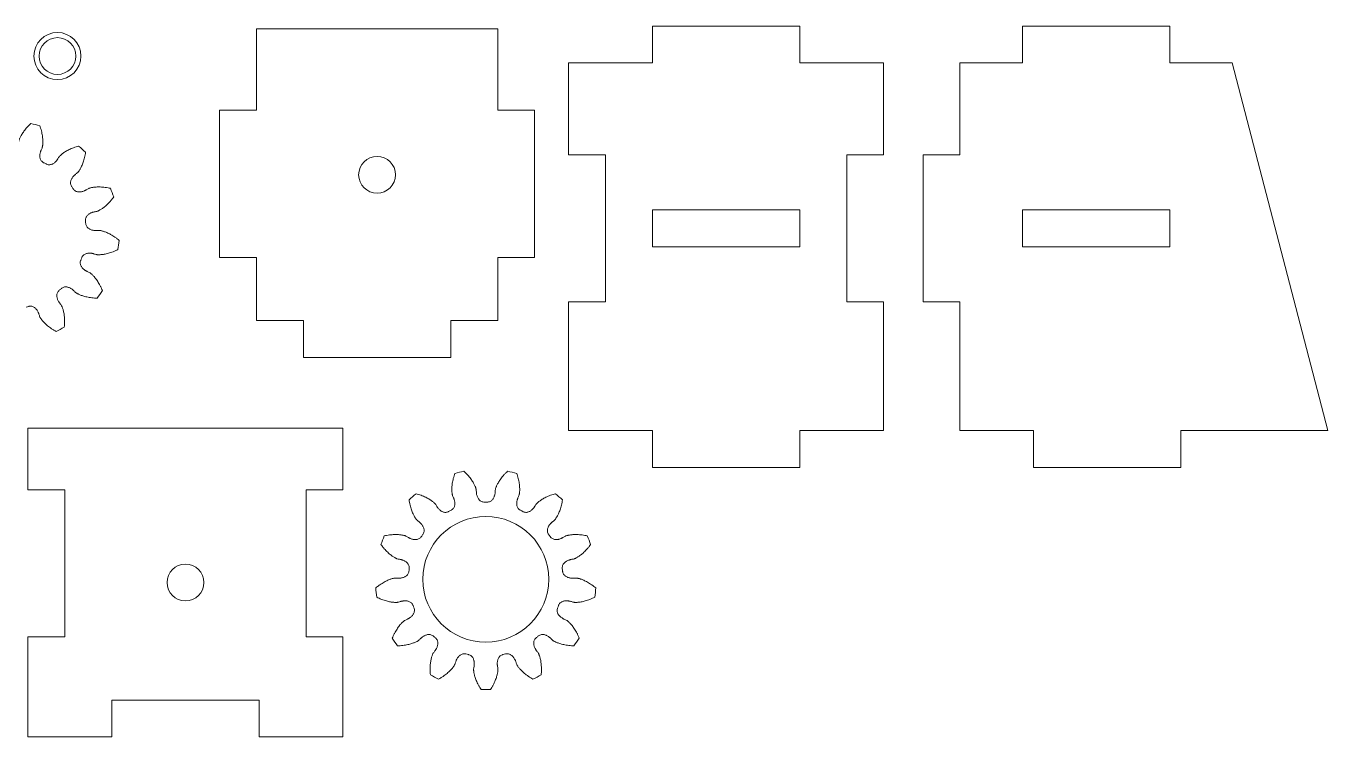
# Model space of a CAD drawing. Header units: inches. Extents: x 0.8 to 31.8, y 0.7 to 19.6.
# Drawn here: x 22.94 to 31.78, y 6.93 to 11.76 of the extents above; entities that cross this region are included whole.
import ezdxf

# ---------------------------------------------------------------- set-up
doc = ezdxf.new("R2010")
doc.units = ezdxf.units.IN
doc.header["$MEASUREMENT"] = 0

msp = doc.modelspace()

# ---------------------------------------------------------------- linework, layer by layer
at = {"color": 7, "linetype": 'Continuous', "lineweight": 15}
for p, q in [((27.191, 11.7619), (27.191, 11.5119)), ((28.191, 11.7619), (27.191, 11.7619)), ((28.191, 11.5119), (28.191, 11.7619)), ((29.7039, 11.7619), (29.7039, 11.5119)), ((30.7039, 11.7619), (29.7039, 11.7619)), ((30.7039, 11.5119), (30.7039, 11.7619)), ((24.5, 11.7427), (26.14, 11.7427)), ((24.5, 11.1894), (24.5, 11.7427)), ((26.14, 11.7427), (26.14, 11.1894)), ((26.621, 11.5119), (26.621, 10.8869)), ((27.191, 11.5119), (26.621, 11.5119)), ((28.761, 11.5119), (28.191, 11.5119)), ((28.761, 10.8869), (28.761, 11.5119)), ((29.2789, 11.5119), (29.2789, 10.8869)), ((29.7039, 11.5119), (29.2789, 11.5119)), ((31.1289, 11.5119), (30.7039, 11.5119)), ((31.7789, 9.0119), (31.1289, 11.5119)), ((24.25, 10.1894), (24.25, 11.1894)), ((24.25, 11.1894), (24.5, 11.1894)), ((26.14, 11.1894), (26.39, 11.1894)), ((26.39, 11.1894), (26.39, 10.1894)), ((26.621, 10.8869), (26.871, 10.8869)), ((26.871, 10.8869), (26.871, 9.8869)), ((28.511, 10.8869), (28.761, 10.8869)), ((28.511, 9.8869), (28.511, 10.8869)), ((29.0289, 10.8869), (29.0289, 9.8869)), ((29.2789, 10.8869), (29.0289, 10.8869)), ((28.191, 10.5119), (27.191, 10.5119)), ((27.191, 10.5119), (27.191, 10.2619)), ((28.191, 10.2619), (28.191, 10.5119)), ((30.7039, 10.5119), (29.7039, 10.5119)), ((29.7039, 10.5119), (29.7039, 10.2619)), ((30.7039, 10.2619), (30.7039, 10.5119)), ((27.191, 10.2619), (28.191, 10.2619)), ((29.7039, 10.2619), (30.7039, 10.2619)), ((24.5, 10.1894), (24.25, 10.1894)), ((24.5, 9.7594), (24.5, 10.1894)), ((26.39, 10.1894), (26.14, 10.1894)), ((26.14, 10.1894), (26.14, 9.7594)), ((26.621, 9.8869), (26.621, 9.0119)), ((26.871, 9.8869), (26.621, 9.8869)), ((28.761, 9.8869), (28.511, 9.8869)), ((28.761, 9.0119), (28.761, 9.8869)), ((29.0289, 9.8869), (29.2789, 9.8869)), ((29.2789, 9.8869), (29.2789, 9.0119)), ((24.82, 9.7594), (24.5, 9.7594)), ((24.82, 9.5094), (24.82, 9.7594)), ((25.82, 9.7594), (25.82, 9.5094)), ((26.14, 9.7594), (25.82, 9.7594)), ((25.82, 9.5094), (24.82, 9.5094)), ((22.9485, 9.029), (25.0885, 9.029)), ((22.9485, 8.609), (22.9485, 9.029)), ((25.0885, 9.029), (25.0885, 8.609)), ((26.621, 9.0119), (27.191, 9.0119)), ((27.191, 9.0119), (27.191, 8.7619)), ((28.191, 9.0119), (28.761, 9.0119)), ((28.191, 8.7619), (28.191, 9.0119)), ((29.2789, 9.0119), (29.7789, 9.0119)), ((29.7789, 9.0119), (29.7789, 8.7619)), ((30.7789, 9.0119), (31.7789, 9.0119)), ((30.7789, 8.7619), (30.7789, 9.0119)), ((27.191, 8.7619), (28.191, 8.7619)), ((29.7789, 8.7619), (30.7789, 8.7619)), ((23.1985, 8.609), (22.9485, 8.609)), ((23.1985, 7.609), (23.1985, 8.609)), ((25.0885, 8.609), (24.8385, 8.609)), ((24.8385, 8.609), (24.8385, 7.609)), ((22.9485, 6.929), (22.9485, 7.609)), ((22.9485, 7.609), (23.1985, 7.609)), ((24.8385, 7.609), (25.0885, 7.609)), ((25.0885, 7.609), (25.0885, 6.929)), ((24.5185, 7.179), (23.5185, 7.179)), ((23.5185, 7.179), (23.5185, 6.929)), ((24.5185, 6.929), (24.5185, 7.179)), ((23.5185, 6.929), (22.9485, 6.929)), ((25.0885, 6.929), (24.5185, 6.929))]:
    msp.add_line(p, q, dxfattribs=at)
for centre, radius in [((23.1489, 11.5579), 0.16), ((23.1489, 11.5579), 0.125), ((25.32, 10.751), 0.125), ((26.0584, 8.0007), 0.4275), ((24.0185, 7.979), 0.125)]:
    msp.add_circle(centre, radius, dxfattribs=at)
for centre, radius, start, end in [((22.8195, 10.3637), 0.75, 73.73466, 78.57304), ((22.8195, 10.3637), 0.75, 46.04235, 50.88073), ((22.8195, 10.3637), 0.525, 61.24663, 63.36875), ((22.8195, 10.3637), 0.525, 33.55433, 35.67644), ((22.8195, 10.3637), 0.75, 18.35004, 23.18842), ((22.8195, 10.3637), 0.525, 5.86202, 7.98413), ((22.8195, 10.3637), 0.75, 350.65773, 355.49611), ((22.8195, 10.3637), 0.525, 338.16971, 340.29183), ((22.8195, 10.3637), 0.525, 310.4774, 312.59952), ((22.8195, 10.3637), 0.75, 322.96543, 327.80381), ((22.8195, 10.3637), 0.525, 282.7851, 284.90721), ((22.8195, 10.3637), 0.75, 295.27312, 300.1115), ((26.0584, 8.0007), 0.75, 101.42696, 106.26534), ((26.0584, 8.0007), 0.75, 73.73466, 78.57304), ((26.0584, 8.0007), 0.75, 129.11927, 133.95765), ((26.0584, 8.0007), 0.75, 46.04235, 50.88073), ((26.0584, 8.0007), 0.525, 88.93894, 91.06106), ((26.0584, 8.0007), 0.525, 116.63125, 118.75337), ((26.0584, 8.0007), 0.525, 61.24663, 63.36875), ((26.0584, 8.0007), 0.75, 156.81158, 161.64996), ((26.0584, 8.0007), 0.525, 144.32356, 146.44567), ((26.0584, 8.0007), 0.525, 33.55433, 35.67644), ((26.0584, 8.0007), 0.75, 18.35004, 23.18842), ((26.0584, 8.0007), 0.525, 172.01587, 174.13798), ((26.0584, 8.0007), 0.525, 5.86202, 7.98413), ((26.0584, 8.0007), 0.75, 184.50389, 189.34227), ((26.0584, 8.0007), 0.75, 350.65773, 355.49611), ((26.0584, 8.0007), 0.525, 199.70817, 201.83029), ((26.0584, 8.0007), 0.525, 338.16971, 340.29183), ((26.0584, 8.0007), 0.525, 227.40048, 229.5226), ((26.0584, 8.0007), 0.525, 310.4774, 312.59952), ((26.0584, 8.0007), 0.75, 212.19619, 217.03457), ((26.0584, 8.0007), 0.75, 322.96543, 327.80381), ((26.0584, 8.0007), 0.525, 255.09279, 257.2149), ((26.0584, 8.0007), 0.525, 282.7851, 284.90721), ((26.0584, 8.0007), 0.75, 239.8885, 244.72688), ((26.0584, 8.0007), 0.75, 295.27312, 300.1115), ((26.0584, 8.0007), 0.75, 267.58081, 272.41919)]:
    msp.add_arc(centre, radius, start, end, dxfattribs=at)
for points, knots in [([(22.8292, 10.8886), (22.8306, 10.8887), (22.8357, 10.8889), (22.8441, 10.8906), (22.8535, 10.8952), (22.8611, 10.9013), (22.8673, 10.9082), (22.8722, 10.9157), (22.8761, 10.9238), (22.8792, 10.9324), (22.8811, 10.9399), (22.8823, 10.9462), (22.883, 10.9511), (22.8843, 10.9615), (22.8837, 10.9721), (22.8868, 10.9826), (22.8888, 10.9886), (22.8917, 10.9958), (22.8954, 11.0042), (22.9002, 11.0137), (22.9062, 11.0242), (22.9134, 11.0355), (22.9219, 11.0477), (22.9319, 11.0605), (22.9434, 11.0739), (22.9555, 11.0869), (22.9641, 11.0951), (22.9681, 11.0989)], [0, 0, 0, 0, 0.0151257, 0.0562633, 0.0947292, 0.1304853, 0.1643273, 0.1972666, 0.230204, 0.2638448, 0.2987141, 0.3167381, 0.3352047, 0.3541467, 0.4330591, 0.4514322, 0.4750547, 0.5039267, 0.5380482, 0.5774191, 0.6220394, 0.6719092, 0.7270285, 0.7873972, 0.8530153, 0.9238829, 0.9851329, 0.9851329, 0.9851329, 0.9851329]), ([(23.0296, 11.0837), (23.0314, 11.0785), (23.0352, 11.0673), (23.0399, 11.0501), (23.0439, 11.0329), (23.0467, 11.0169), (23.0486, 11.0022), (23.0497, 10.9888), (23.0501, 10.9768), (23.05, 10.9661), (23.0494, 10.957), (23.0485, 10.9492), (23.0475, 10.943), (23.0454, 10.9323), (23.04, 10.9231), (23.0363, 10.9134), (23.0346, 10.9087), (23.0328, 10.9025), (23.031, 10.895), (23.0297, 10.8859), (23.0294, 10.877), (23.0303, 10.868), (23.0325, 10.859), (23.0365, 10.8501), (23.0426, 10.8417), (23.0493, 10.8362), (23.0537, 10.8337), (23.0549, 10.833)], [0.0148671, 0.0148671, 0.0148671, 0.0148671, 0.0761171, 0.1469847, 0.2126028, 0.2729715, 0.3280908, 0.3779606, 0.4225809, 0.4619518, 0.4960733, 0.5249453, 0.5485678, 0.5669409, 0.6458533, 0.6647953, 0.6832619, 0.7012859, 0.7361552, 0.769796, 0.8027334, 0.8356727, 0.8695147, 0.9052708, 0.9437367, 0.9848743, 1, 1, 1, 1]), ([(23.0721, 10.824), (23.0733, 10.8234), (23.0778, 10.8212), (23.0861, 10.8189), (23.0966, 10.8186), (23.1062, 10.8204), (23.1148, 10.8237), (23.1227, 10.828), (23.1299, 10.8334), (23.1366, 10.8395), (23.1418, 10.8453), (23.1458, 10.8503), (23.1487, 10.8543), (23.1547, 10.8629), (23.1591, 10.8726), (23.1667, 10.8804), (23.1713, 10.8848), (23.1772, 10.8899), (23.1844, 10.8956), (23.193, 10.9017), (23.2032, 10.9082), (23.2148, 10.915), (23.228, 10.9218), (23.2428, 10.9285), (23.2592, 10.935), (23.276, 10.9408), (23.2874, 10.9441), (23.2927, 10.9456)], [0, 0, 0, 0, 0.0151257, 0.0562633, 0.0947292, 0.1304853, 0.1643273, 0.1972666, 0.230204, 0.2638448, 0.2987141, 0.3167381, 0.3352047, 0.3541467, 0.4330591, 0.4514322, 0.4750547, 0.5039267, 0.5380482, 0.5774191, 0.6220394, 0.6719092, 0.7270285, 0.7873972, 0.8530153, 0.9238829, 0.9851329, 0.9851329, 0.9851329, 0.9851329]), ([(23.3401, 10.9036), (23.3393, 10.8982), (23.3374, 10.8865), (23.3337, 10.8691), (23.3292, 10.852), (23.3242, 10.8365), (23.3191, 10.8226), (23.3138, 10.8102), (23.3086, 10.7994), (23.3035, 10.7901), (23.2987, 10.7822), (23.2944, 10.7757), (23.2906, 10.7707), (23.2838, 10.7622), (23.2747, 10.7566), (23.2669, 10.7497), (23.2632, 10.7463), (23.2587, 10.7417), (23.2536, 10.7358), (23.2483, 10.7284), (23.2439, 10.7206), (23.2405, 10.7123), (23.2383, 10.7033), (23.2377, 10.6936), (23.2392, 10.6833), (23.2425, 10.6753), (23.2453, 10.6711), (23.246, 10.6699)], [0.0148671, 0.0148671, 0.0148671, 0.0148671, 0.0761171, 0.1469847, 0.2126028, 0.2729715, 0.3280908, 0.3779606, 0.4225809, 0.4619518, 0.4960733, 0.5249453, 0.5485678, 0.5669409, 0.6458533, 0.6647953, 0.6832619, 0.7012859, 0.7361552, 0.769796, 0.8027334, 0.8356727, 0.8695147, 0.9052708, 0.9437367, 0.9848743, 1, 1, 1, 1]), ([(23.257, 10.6539), (23.2578, 10.6528), (23.2609, 10.6488), (23.2671, 10.6428), (23.2762, 10.6377), (23.2856, 10.6349), (23.2947, 10.6337), (23.3037, 10.634), (23.3126, 10.6353), (23.3214, 10.6377), (23.3287, 10.6404), (23.3346, 10.6429), (23.339, 10.6451), (23.3483, 10.65), (23.3567, 10.6565), (23.3671, 10.6599), (23.3732, 10.6616), (23.3807, 10.6634), (23.3898, 10.6651), (23.4003, 10.6665), (23.4123, 10.6676), (23.4257, 10.6681), (23.4405, 10.668), (23.4568, 10.6671), (23.4744, 10.6652), (23.4919, 10.6626), (23.5036, 10.6602), (23.5089, 10.659)], [0, 0, 0, 0, 0.0151257, 0.0562633, 0.0947292, 0.1304853, 0.1643273, 0.1972666, 0.230204, 0.2638448, 0.2987141, 0.3167381, 0.3352047, 0.3541467, 0.4330591, 0.4514322, 0.4750547, 0.5039267, 0.5380482, 0.5774191, 0.6220394, 0.6719092, 0.7270285, 0.7873972, 0.8530153, 0.9238829, 0.9851329, 0.9851329, 0.9851329, 0.9851329]), ([(23.5314, 10.5998), (23.5281, 10.5954), (23.521, 10.5859), (23.5096, 10.5723), (23.4977, 10.5592), (23.4861, 10.5478), (23.4751, 10.5379), (23.4647, 10.5293), (23.455, 10.5222), (23.4462, 10.5163), (23.4383, 10.5116), (23.4315, 10.5079), (23.4257, 10.5052), (23.4158, 10.5008), (23.4051, 10.5001), (23.395, 10.4976), (23.3902, 10.4963), (23.3841, 10.4943), (23.3768, 10.4915), (23.3687, 10.4874), (23.3612, 10.4825), (23.3543, 10.4767), (23.3481, 10.4698), (23.3431, 10.4615), (23.3396, 10.4516), (23.3389, 10.443), (23.3393, 10.438), (23.3394, 10.4367)], [0.0148671, 0.0148671, 0.0148671, 0.0148671, 0.0761171, 0.1469847, 0.2126028, 0.2729715, 0.3280908, 0.3779606, 0.4225809, 0.4619518, 0.4960733, 0.5249453, 0.5485678, 0.5669409, 0.6458533, 0.6647953, 0.6832619, 0.7012859, 0.7361552, 0.769796, 0.8027334, 0.8356727, 0.8695147, 0.9052708, 0.9437367, 0.9848743, 1, 1, 1, 1]), ([(23.3418, 10.4173), (23.342, 10.416), (23.3428, 10.411), (23.3455, 10.4029), (23.3513, 10.3941), (23.3582, 10.3872), (23.3658, 10.382), (23.3738, 10.378), (23.3823, 10.3751), (23.3912, 10.3731), (23.3989, 10.3721), (23.4053, 10.3716), (23.4103, 10.3715), (23.4207, 10.3715), (23.4312, 10.3734), (23.442, 10.3715), (23.4482, 10.3702), (23.4557, 10.3683), (23.4645, 10.3656), (23.4745, 10.362), (23.4856, 10.3573), (23.4977, 10.3516), (23.5108, 10.3445), (23.5248, 10.3362), (23.5395, 10.3264), (23.5538, 10.3159), (23.563, 10.3083), (23.5672, 10.3048)], [0, 0, 0, 0, 0.0151257, 0.0562633, 0.0947292, 0.1304853, 0.1643273, 0.1972666, 0.230204, 0.2638448, 0.2987141, 0.3167381, 0.3352047, 0.3541467, 0.4330591, 0.4514322, 0.4750547, 0.5039267, 0.5380482, 0.5774191, 0.6220394, 0.6719092, 0.7270285, 0.7873972, 0.8530153, 0.9238829, 0.9851329, 0.9851329, 0.9851329, 0.9851329]), ([(23.5596, 10.242), (23.5546, 10.2396), (23.5439, 10.2345), (23.5275, 10.2277), (23.5109, 10.2217), (23.4953, 10.2169), (23.4809, 10.2132), (23.4678, 10.2106), (23.4559, 10.2087), (23.4453, 10.2076), (23.4362, 10.2071), (23.4284, 10.207), (23.422, 10.2072), (23.4112, 10.208), (23.4014, 10.2123), (23.3913, 10.2148), (23.3864, 10.2159), (23.3801, 10.217), (23.3724, 10.2178), (23.3632, 10.218), (23.3543, 10.2172), (23.3455, 10.2153), (23.3369, 10.212), (23.3285, 10.207), (23.3209, 10.1999), (23.3162, 10.1926), (23.3143, 10.1879), (23.3138, 10.1867)], [0.0148671, 0.0148671, 0.0148671, 0.0148671, 0.0761171, 0.1469847, 0.2126028, 0.2729715, 0.3280908, 0.3779606, 0.4225809, 0.4619518, 0.4960733, 0.5249453, 0.5485678, 0.5669409, 0.6458533, 0.6647953, 0.6832619, 0.7012859, 0.7361552, 0.769796, 0.8027334, 0.8356727, 0.8695147, 0.9052708, 0.9437367, 0.9848743, 1, 1, 1, 1]), ([(23.3069, 10.1685), (23.3064, 10.1672), (23.3048, 10.1624), (23.3035, 10.1539), (23.3045, 10.1435), (23.3074, 10.1342), (23.3117, 10.126), (23.317, 10.1188), (23.3231, 10.1123), (23.3301, 10.1063), (23.3364, 10.1018), (23.3419, 10.0985), (23.3462, 10.096), (23.3555, 10.0912), (23.3656, 10.088), (23.3743, 10.0813), (23.3792, 10.0773), (23.385, 10.0721), (23.3915, 10.0656), (23.3986, 10.0578), (23.4063, 10.0485), (23.4144, 10.0378), (23.4227, 10.0255), (23.4312, 10.0116), (23.4397, 9.9961), (23.4475, 9.9801), (23.4521, 9.9692), (23.4542, 9.9641)], [0, 0, 0, 0, 0.0151257, 0.0562633, 0.0947292, 0.1304853, 0.1643273, 0.1972666, 0.230204, 0.2638448, 0.2987141, 0.3167381, 0.3352047, 0.3541467, 0.4330591, 0.4514322, 0.4750547, 0.5039267, 0.5380482, 0.5774191, 0.6220394, 0.6719092, 0.7270285, 0.7873972, 0.8530153, 0.9238829, 0.9851329, 0.9851329, 0.9851329, 0.9851329]), ([(23.1603, 9.9644), (23.1593, 9.9634), (23.1557, 9.96), (23.1505, 9.9531), (23.1466, 9.9434), (23.1449, 9.9338), (23.1449, 9.9245), (23.1462, 9.9156), (23.1486, 9.907), (23.152, 9.8985), (23.1555, 9.8916), (23.1588, 9.8861), (23.1615, 9.8819), (23.1674, 9.8734), (23.1749, 9.8658), (23.1795, 9.8559), (23.182, 9.85), (23.1847, 9.8427), (23.1874, 9.834), (23.1901, 9.8237), (23.1926, 9.8119), (23.1948, 9.7987), (23.1964, 9.7839), (23.1975, 9.7677), (23.1978, 9.75), (23.1973, 9.7322), (23.1963, 9.7204), (23.1958, 9.7149)], [0, 0, 0, 0, 0.0151257, 0.0562633, 0.0947292, 0.1304853, 0.1643273, 0.1972666, 0.230204, 0.2638448, 0.2987141, 0.3167381, 0.3352047, 0.3541467, 0.4330591, 0.4514322, 0.4750547, 0.5039267, 0.5380482, 0.5774191, 0.6220394, 0.6719092, 0.7270285, 0.7873972, 0.8530153, 0.9238829, 0.9851329, 0.9851329, 0.9851329, 0.9851329]), ([(23.4182, 9.912), (23.4127, 9.9122), (23.4009, 9.9126), (23.3832, 9.9143), (23.3657, 9.9167), (23.3497, 9.9197), (23.3352, 9.9231), (23.3223, 9.9268), (23.3109, 9.9307), (23.3011, 9.9346), (23.2927, 9.9384), (23.2858, 9.942), (23.2803, 9.9452), (23.271, 9.9509), (23.2644, 9.9592), (23.2566, 9.9662), (23.2528, 9.9694), (23.2477, 9.9733), (23.2412, 9.9776), (23.2332, 9.982), (23.225, 9.9855), (23.2163, 9.9878), (23.2071, 9.9889), (23.1974, 9.9884), (23.1873, 9.9856), (23.1798, 9.9814), (23.1759, 9.9781), (23.1749, 9.9773)], [0.0148671, 0.0148671, 0.0148671, 0.0148671, 0.0761171, 0.1469847, 0.2126028, 0.2729715, 0.3280908, 0.3779606, 0.4225809, 0.4619518, 0.4960733, 0.5249453, 0.5485678, 0.5669409, 0.6458533, 0.6647953, 0.6832619, 0.7012859, 0.7361552, 0.769796, 0.8027334, 0.8356727, 0.8695147, 0.9052708, 0.9437367, 0.9848743, 1, 1, 1, 1]), ([(23.1397, 9.6855), (23.1349, 9.6882), (23.1247, 9.6941), (23.1097, 9.7038), (23.0954, 9.7141), (23.0826, 9.7242), (23.0714, 9.7339), (23.0617, 9.7432), (23.0534, 9.752), (23.0465, 9.76), (23.0409, 9.7673), (23.0364, 9.7736), (23.033, 9.779), (23.0274, 9.7884), (23.0255, 9.7988), (23.0218, 9.8086), (23.0199, 9.8132), (23.0172, 9.819), (23.0135, 9.8259), (23.0085, 9.8335), (23.0027, 9.8404), (22.9962, 9.8465), (22.9886, 9.8517), (22.9797, 9.8558), (22.9695, 9.858), (22.9609, 9.8577), (22.9559, 9.8567), (22.9546, 9.8564)], [0.0148671, 0.0148671, 0.0148671, 0.0148671, 0.0761171, 0.1469847, 0.2126028, 0.2729715, 0.3280908, 0.3779606, 0.4225809, 0.4619518, 0.4960733, 0.5249453, 0.5485678, 0.5669409, 0.6458533, 0.6647953, 0.6832619, 0.7012859, 0.7361552, 0.769796, 0.8027334, 0.8356727, 0.8695147, 0.9052708, 0.9437367, 0.9848743, 1, 1, 1, 1]), ([(25.8231, 8.47), (25.8243, 8.4706), (25.8287, 8.4731), (25.8353, 8.4786), (25.8415, 8.4871), (25.8454, 8.496), (25.8477, 8.505), (25.8485, 8.5139), (25.8482, 8.5228), (25.847, 8.5319), (25.8452, 8.5395), (25.8433, 8.5456), (25.8417, 8.5503), (25.838, 8.56), (25.8325, 8.5692), (25.8304, 8.5799), (25.8294, 8.5862), (25.8286, 8.5939), (25.828, 8.6031), (25.8278, 8.6137), (25.8282, 8.6257), (25.8293, 8.6391), (25.8312, 8.6538), (25.8341, 8.6698), (25.838, 8.6871), (25.8428, 8.7042), (25.8466, 8.7154), (25.8484, 8.7206)], [0, 0, 0, 0, 0.0151257, 0.0562633, 0.0947292, 0.1304853, 0.1643273, 0.1972666, 0.230204, 0.2638448, 0.2987141, 0.3167381, 0.3352047, 0.3541467, 0.4330591, 0.4514322, 0.4750547, 0.5039267, 0.5380482, 0.5774191, 0.6220394, 0.6719092, 0.7270285, 0.7873972, 0.8530153, 0.9238829, 0.9851329, 0.9851329, 0.9851329, 0.9851329]), ([(25.9098, 8.7358), (25.9138, 8.732), (25.9224, 8.7238), (25.9346, 8.7109), (25.9461, 8.6974), (25.956, 8.6846), (25.9646, 8.6724), (25.9718, 8.6611), (25.9777, 8.6506), (25.9825, 8.6412), (25.9862, 8.6328), (25.9891, 8.6255), (25.9911, 8.6195), (25.9942, 8.6091), (25.9937, 8.5984), (25.9949, 8.5881), (25.9956, 8.5831), (25.9968, 8.5768), (25.9988, 8.5693), (26.0019, 8.5607), (26.0058, 8.5527), (26.0107, 8.5451), (26.0168, 8.5382), (26.0245, 8.5322), (26.0339, 8.5276), (26.0423, 8.5258), (26.0473, 8.5256), (26.0487, 8.5256)], [0.0148671, 0.0148671, 0.0148671, 0.0148671, 0.0761171, 0.1469847, 0.2126028, 0.2729715, 0.3280908, 0.3779606, 0.4225809, 0.4619518, 0.4960733, 0.5249453, 0.5485678, 0.5669409, 0.6458533, 0.6647953, 0.6832619, 0.7012859, 0.7361552, 0.769796, 0.8027334, 0.8356727, 0.8695147, 0.9052708, 0.9437367, 0.9848743, 1, 1, 1, 1]), ([(26.0681, 8.5256), (26.0695, 8.5256), (26.0745, 8.5258), (26.083, 8.5276), (26.0924, 8.5322), (26.1, 8.5382), (26.1061, 8.5451), (26.111, 8.5527), (26.115, 8.5607), (26.1181, 8.5693), (26.12, 8.5768), (26.1212, 8.5831), (26.1219, 8.5881), (26.1232, 8.5984), (26.1226, 8.6091), (26.1257, 8.6195), (26.1277, 8.6255), (26.1306, 8.6328), (26.1343, 8.6412), (26.1391, 8.6506), (26.1451, 8.6611), (26.1522, 8.6724), (26.1608, 8.6846), (26.1708, 8.6974), (26.1823, 8.7109), (26.1944, 8.7238), (26.203, 8.732), (26.207, 8.7358)], [0, 0, 0, 0, 0.0151257, 0.0562633, 0.0947292, 0.1304853, 0.1643273, 0.1972666, 0.230204, 0.2638448, 0.2987141, 0.3167381, 0.3352047, 0.3541467, 0.4330591, 0.4514322, 0.4750547, 0.5039267, 0.5380482, 0.5774191, 0.6220394, 0.6719092, 0.7270285, 0.7873972, 0.8530153, 0.9238829, 0.9851329, 0.9851329, 0.9851329, 0.9851329]), ([(26.2685, 8.7206), (26.2703, 8.7154), (26.274, 8.7042), (26.2788, 8.6871), (26.2828, 8.6698), (26.2856, 8.6538), (26.2875, 8.6391), (26.2886, 8.6257), (26.289, 8.6137), (26.2889, 8.6031), (26.2883, 8.5939), (26.2874, 8.5862), (26.2864, 8.5799), (26.2843, 8.5692), (26.2789, 8.56), (26.2752, 8.5503), (26.2735, 8.5456), (26.2717, 8.5395), (26.2699, 8.5319), (26.2686, 8.5228), (26.2683, 8.5139), (26.2692, 8.505), (26.2714, 8.496), (26.2754, 8.4871), (26.2815, 8.4786), (26.2882, 8.4731), (26.2926, 8.4706), (26.2937, 8.47)], [0.0148671, 0.0148671, 0.0148671, 0.0148671, 0.0761171, 0.1469847, 0.2126028, 0.2729715, 0.3280908, 0.3779606, 0.4225809, 0.4619518, 0.4960733, 0.5249453, 0.5485678, 0.5669409, 0.6458533, 0.6647953, 0.6832619, 0.7012859, 0.7361552, 0.769796, 0.8027334, 0.8356727, 0.8695147, 0.9052708, 0.9437367, 0.9848743, 1, 1, 1, 1]), ([(25.5852, 8.5825), (25.5905, 8.581), (25.6019, 8.5778), (25.6187, 8.572), (25.6351, 8.5654), (25.6499, 8.5587), (25.6631, 8.5519), (25.6748, 8.5452), (25.6849, 8.5387), (25.6935, 8.5325), (25.7008, 8.5268), (25.7066, 8.5217), (25.7112, 8.5173), (25.7189, 8.5096), (25.7233, 8.4999), (25.7292, 8.4913), (25.7321, 8.4872), (25.7361, 8.4822), (25.7413, 8.4765), (25.7481, 8.4703), (25.7553, 8.465), (25.7631, 8.4606), (25.7718, 8.4573), (25.7814, 8.4555), (25.7918, 8.4558), (25.8001, 8.4581), (25.8046, 8.4603), (25.8059, 8.4609)], [0.0148671, 0.0148671, 0.0148671, 0.0148671, 0.0761171, 0.1469847, 0.2126028, 0.2729715, 0.3280908, 0.3779606, 0.4225809, 0.4619518, 0.4960733, 0.5249453, 0.5485678, 0.5669409, 0.6458533, 0.6647953, 0.6832619, 0.7012859, 0.7361552, 0.769796, 0.8027334, 0.8356727, 0.8695147, 0.9052708, 0.9437367, 0.9848743, 1, 1, 1, 1]), ([(26.311, 8.4609), (26.3122, 8.4603), (26.3167, 8.4581), (26.325, 8.4558), (26.3355, 8.4555), (26.3451, 8.4573), (26.3537, 8.4606), (26.3615, 8.465), (26.3688, 8.4703), (26.3755, 8.4765), (26.3807, 8.4822), (26.3847, 8.4872), (26.3876, 8.4913), (26.3936, 8.4999), (26.398, 8.5096), (26.4056, 8.5173), (26.4102, 8.5217), (26.4161, 8.5268), (26.4233, 8.5325), (26.4319, 8.5387), (26.4421, 8.5452), (26.4537, 8.5519), (26.4669, 8.5587), (26.4817, 8.5654), (26.4981, 8.572), (26.5149, 8.5778), (26.5263, 8.581), (26.5316, 8.5825)], [0, 0, 0, 0, 0.0151257, 0.0562633, 0.0947292, 0.1304853, 0.1643273, 0.1972666, 0.230204, 0.2638448, 0.2987141, 0.3167381, 0.3352047, 0.3541467, 0.4330591, 0.4514322, 0.4750547, 0.5039267, 0.5380482, 0.5774191, 0.6220394, 0.6719092, 0.7270285, 0.7873972, 0.8530153, 0.9238829, 0.9851329, 0.9851329, 0.9851329, 0.9851329]), ([(25.6319, 8.3068), (25.6327, 8.308), (25.6354, 8.3122), (25.6387, 8.3202), (25.6403, 8.3305), (25.6396, 8.3403), (25.6374, 8.3492), (25.634, 8.3576), (25.6296, 8.3653), (25.6243, 8.3728), (25.6192, 8.3786), (25.6147, 8.3832), (25.6111, 8.3866), (25.6033, 8.3935), (25.5942, 8.3991), (25.5874, 8.4076), (25.5835, 8.4127), (25.5792, 8.4191), (25.5744, 8.427), (25.5693, 8.4363), (25.5641, 8.4471), (25.5589, 8.4595), (25.5537, 8.4734), (25.5488, 8.4889), (25.5443, 8.506), (25.5405, 8.5234), (25.5387, 8.5351), (25.5378, 8.5406)], [0, 0, 0, 0, 0.0151257, 0.0562633, 0.0947292, 0.1304853, 0.1643273, 0.1972666, 0.230204, 0.2638448, 0.2987141, 0.3167381, 0.3352047, 0.3541467, 0.4330591, 0.4514322, 0.4750547, 0.5039267, 0.5380482, 0.5774191, 0.6220394, 0.6719092, 0.7270285, 0.7873972, 0.8530153, 0.9238829, 0.9851329, 0.9851329, 0.9851329, 0.9851329]), ([(26.579, 8.5406), (26.5782, 8.5351), (26.5763, 8.5234), (26.5725, 8.506), (26.568, 8.4889), (26.5631, 8.4734), (26.558, 8.4595), (26.5527, 8.4471), (26.5475, 8.4363), (26.5424, 8.427), (26.5376, 8.4191), (26.5333, 8.4127), (26.5295, 8.4076), (26.5227, 8.3991), (26.5136, 8.3935), (26.5058, 8.3866), (26.5021, 8.3832), (26.4976, 8.3786), (26.4925, 8.3728), (26.4872, 8.3653), (26.4828, 8.3576), (26.4794, 8.3492), (26.4772, 8.3403), (26.4766, 8.3305), (26.4781, 8.3202), (26.4814, 8.3122), (26.4842, 8.308), (26.4849, 8.3068)], [0.0148671, 0.0148671, 0.0148671, 0.0148671, 0.0761171, 0.1469847, 0.2126028, 0.2729715, 0.3280908, 0.3779606, 0.4225809, 0.4619518, 0.4960733, 0.5249453, 0.5485678, 0.5669409, 0.6458533, 0.6647953, 0.6832619, 0.7012859, 0.7361552, 0.769796, 0.8027334, 0.8356727, 0.8695147, 0.9052708, 0.9437367, 0.9848743, 1, 1, 1, 1]), ([(25.5385, 8.0736), (25.5386, 8.0749), (25.5391, 8.08), (25.5383, 8.0886), (25.5349, 8.0984), (25.5298, 8.1068), (25.5237, 8.1137), (25.5168, 8.1194), (25.5093, 8.1243), (25.5011, 8.1284), (25.4939, 8.1312), (25.4878, 8.1332), (25.483, 8.1345), (25.4728, 8.137), (25.4622, 8.1377), (25.4522, 8.1421), (25.4465, 8.1448), (25.4396, 8.1485), (25.4317, 8.1532), (25.4229, 8.1591), (25.4132, 8.1663), (25.4028, 8.1748), (25.3918, 8.1847), (25.3803, 8.1962), (25.3683, 8.2092), (25.3569, 8.2229), (25.3498, 8.2324), (25.3466, 8.2368)], [0, 0, 0, 0, 0.0151257, 0.0562633, 0.0947292, 0.1304853, 0.1643273, 0.1972666, 0.230204, 0.2638448, 0.2987141, 0.3167381, 0.3352047, 0.3541467, 0.4330591, 0.4514322, 0.4750547, 0.5039267, 0.5380482, 0.5774191, 0.6220394, 0.6719092, 0.7270285, 0.7873972, 0.8530153, 0.9238829, 0.9851329, 0.9851329, 0.9851329, 0.9851329]), ([(25.369, 8.296), (25.3744, 8.2971), (25.386, 8.2995), (25.4036, 8.3022), (25.4212, 8.304), (25.4374, 8.3049), (25.4522, 8.3051), (25.4657, 8.3045), (25.4777, 8.3035), (25.4882, 8.302), (25.4972, 8.3003), (25.5048, 8.2986), (25.5109, 8.2968), (25.5213, 8.2935), (25.5297, 8.2869), (25.5389, 8.2821), (25.5434, 8.2799), (25.5493, 8.2773), (25.5566, 8.2746), (25.5654, 8.2723), (25.5742, 8.2709), (25.5832, 8.2707), (25.5924, 8.2718), (25.6017, 8.2747), (25.6108, 8.2798), (25.6171, 8.2857), (25.6201, 8.2898), (25.6209, 8.2908)], [0.0148671, 0.0148671, 0.0148671, 0.0148671, 0.0761171, 0.1469847, 0.2126028, 0.2729715, 0.3280908, 0.3779606, 0.4225809, 0.4619518, 0.4960733, 0.5249453, 0.5485678, 0.5669409, 0.6458533, 0.6647953, 0.6832619, 0.7012859, 0.7361552, 0.769796, 0.8027334, 0.8356727, 0.8695147, 0.9052708, 0.9437367, 0.9848743, 1, 1, 1, 1]), ([(26.4959, 8.2908), (26.4967, 8.2898), (26.4997, 8.2857), (26.506, 8.2798), (26.5151, 8.2747), (26.5244, 8.2718), (26.5336, 8.2707), (26.5426, 8.2709), (26.5515, 8.2723), (26.5603, 8.2746), (26.5676, 8.2773), (26.5734, 8.2799), (26.5779, 8.2821), (26.5872, 8.2869), (26.5956, 8.2935), (26.6059, 8.2968), (26.6121, 8.2986), (26.6196, 8.3003), (26.6287, 8.302), (26.6392, 8.3035), (26.6512, 8.3045), (26.6646, 8.3051), (26.6794, 8.3049), (26.6957, 8.304), (26.7133, 8.3022), (26.7308, 8.2995), (26.7424, 8.2971), (26.7478, 8.296)], [0, 0, 0, 0, 0.0151257, 0.0562633, 0.0947292, 0.1304853, 0.1643273, 0.1972666, 0.230204, 0.2638448, 0.2987141, 0.3167381, 0.3352047, 0.3541467, 0.4330591, 0.4514322, 0.4750547, 0.5039267, 0.5380482, 0.5774191, 0.6220394, 0.6719092, 0.7270285, 0.7873972, 0.8530153, 0.9238829, 0.9851329, 0.9851329, 0.9851329, 0.9851329]), ([(26.7703, 8.2368), (26.767, 8.2324), (26.7599, 8.2229), (26.7485, 8.2092), (26.7366, 8.1962), (26.725, 8.1847), (26.714, 8.1748), (26.7036, 8.1663), (26.6939, 8.1591), (26.6851, 8.1532), (26.6772, 8.1485), (26.6704, 8.1448), (26.6646, 8.1421), (26.6547, 8.1377), (26.644, 8.137), (26.6339, 8.1345), (26.6291, 8.1332), (26.623, 8.1312), (26.6157, 8.1284), (26.6076, 8.1243), (26.6, 8.1194), (26.5932, 8.1137), (26.587, 8.1068), (26.582, 8.0984), (26.5785, 8.0886), (26.5778, 8.08), (26.5782, 8.0749), (26.5783, 8.0736)], [0.0148671, 0.0148671, 0.0148671, 0.0148671, 0.0761171, 0.1469847, 0.2126028, 0.2729715, 0.3280908, 0.3779606, 0.4225809, 0.4619518, 0.4960733, 0.5249453, 0.5485678, 0.5669409, 0.6458533, 0.6647953, 0.6832619, 0.7012859, 0.7361552, 0.769796, 0.8027334, 0.8356727, 0.8695147, 0.9052708, 0.9437367, 0.9848743, 1, 1, 1, 1]), ([(25.3107, 7.9418), (25.315, 7.9453), (25.3241, 7.9528), (25.3385, 7.9633), (25.3532, 7.9731), (25.3671, 7.9815), (25.3802, 7.9885), (25.3924, 7.9943), (25.4035, 7.9989), (25.4134, 8.0025), (25.4222, 8.0052), (25.4297, 8.0072), (25.436, 8.0084), (25.4467, 8.0103), (25.4572, 8.0084), (25.4676, 8.0084), (25.4726, 8.0085), (25.479, 8.009), (25.4867, 8.01), (25.4956, 8.012), (25.5041, 8.0149), (25.5122, 8.0189), (25.5198, 8.0242), (25.5267, 8.031), (25.5324, 8.0398), (25.5352, 8.0479), (25.536, 8.0529), (25.5362, 8.0543)], [0.0148671, 0.0148671, 0.0148671, 0.0148671, 0.0761171, 0.1469847, 0.2126028, 0.2729715, 0.3280908, 0.3779606, 0.4225809, 0.4619518, 0.4960733, 0.5249453, 0.5485678, 0.5669409, 0.6458533, 0.6647953, 0.6832619, 0.7012859, 0.7361552, 0.769796, 0.8027334, 0.8356727, 0.8695147, 0.9052708, 0.9437367, 0.9848743, 1, 1, 1, 1]), ([(26.5807, 8.0543), (26.5809, 8.0529), (26.5817, 8.0479), (26.5844, 8.0398), (26.5901, 8.031), (26.5971, 8.0242), (26.6047, 8.0189), (26.6127, 8.0149), (26.6212, 8.012), (26.6301, 8.01), (26.6378, 8.009), (26.6442, 8.0085), (26.6492, 8.0084), (26.6596, 8.0084), (26.6701, 8.0103), (26.6808, 8.0084), (26.6871, 8.0072), (26.6946, 8.0052), (26.7034, 8.0025), (26.7134, 7.9989), (26.7245, 7.9943), (26.7366, 7.9885), (26.7497, 7.9815), (26.7637, 7.9731), (26.7784, 7.9633), (26.7927, 7.9528), (26.8019, 7.9453), (26.8061, 7.9418)], [0, 0, 0, 0, 0.0151257, 0.0562633, 0.0947292, 0.1304853, 0.1643273, 0.1972666, 0.230204, 0.2638448, 0.2987141, 0.3167381, 0.3352047, 0.3541467, 0.4330591, 0.4514322, 0.4750547, 0.5039267, 0.5380482, 0.5774191, 0.6220394, 0.6719092, 0.7270285, 0.7873972, 0.8530153, 0.9238829, 0.9851329, 0.9851329, 0.9851329, 0.9851329]), ([(25.5642, 7.8236), (25.5636, 7.8249), (25.5617, 7.8295), (25.557, 7.8368), (25.5494, 7.8439), (25.541, 7.8489), (25.5324, 7.8522), (25.5236, 7.8541), (25.5147, 7.8549), (25.5056, 7.8548), (25.4978, 7.8539), (25.4915, 7.8528), (25.4867, 7.8518), (25.4765, 7.8492), (25.4668, 7.8449), (25.4559, 7.8442), (25.4496, 7.8439), (25.4418, 7.844), (25.4326, 7.8445), (25.4221, 7.8456), (25.4102, 7.8475), (25.397, 7.8502), (25.3826, 7.8539), (25.3671, 7.8586), (25.3504, 7.8646), (25.334, 7.8714), (25.3233, 7.8765), (25.3184, 7.8789)], [0, 0, 0, 0, 0.0151257, 0.0562633, 0.0947292, 0.1304853, 0.1643273, 0.1972666, 0.230204, 0.2638448, 0.2987141, 0.3167381, 0.3352047, 0.3541467, 0.4330591, 0.4514322, 0.4750547, 0.5039267, 0.5380482, 0.5774191, 0.6220394, 0.6719092, 0.7270285, 0.7873972, 0.8530153, 0.9238829, 0.9851329, 0.9851329, 0.9851329, 0.9851329]), ([(26.7985, 7.8789), (26.7935, 7.8765), (26.7828, 7.8714), (26.7664, 7.8646), (26.7498, 7.8586), (26.7342, 7.8539), (26.7198, 7.8502), (26.7067, 7.8475), (26.6948, 7.8456), (26.6842, 7.8445), (26.675, 7.844), (26.6673, 7.8439), (26.6609, 7.8442), (26.65, 7.8449), (26.6403, 7.8492), (26.6302, 7.8518), (26.6253, 7.8528), (26.619, 7.8539), (26.6113, 7.8548), (26.6021, 7.8549), (26.5932, 7.8541), (26.5844, 7.8522), (26.5758, 7.8489), (26.5674, 7.8439), (26.5598, 7.8368), (26.5551, 7.8295), (26.5532, 7.8249), (26.5527, 7.8236)], [0.0148671, 0.0148671, 0.0148671, 0.0148671, 0.0761171, 0.1469847, 0.2126028, 0.2729715, 0.3280908, 0.3779606, 0.4225809, 0.4619518, 0.4960733, 0.5249453, 0.5485678, 0.5669409, 0.6458533, 0.6647953, 0.6832619, 0.7012859, 0.7361552, 0.769796, 0.8027334, 0.8356727, 0.8695147, 0.9052708, 0.9437367, 0.9848743, 1, 1, 1, 1]), ([(25.4237, 7.601), (25.4259, 7.6061), (25.4305, 7.617), (25.4383, 7.633), (25.4467, 7.6485), (25.4552, 7.6624), (25.4636, 7.6747), (25.4716, 7.6855), (25.4793, 7.6947), (25.4865, 7.7026), (25.493, 7.709), (25.4987, 7.7143), (25.5037, 7.7183), (25.5123, 7.7249), (25.5225, 7.7281), (25.5317, 7.733), (25.5361, 7.7354), (25.5415, 7.7388), (25.5479, 7.7433), (25.5548, 7.7492), (25.5609, 7.7557), (25.5662, 7.763), (25.5705, 7.7711), (25.5735, 7.7805), (25.5745, 7.7909), (25.5731, 7.7994), (25.5715, 7.8042), (25.5711, 7.8054)], [0.0148671, 0.0148671, 0.0148671, 0.0148671, 0.0761171, 0.1469847, 0.2126028, 0.2729715, 0.3280908, 0.3779606, 0.4225809, 0.4619518, 0.4960733, 0.5249453, 0.5485678, 0.5669409, 0.6458533, 0.6647953, 0.6832619, 0.7012859, 0.7361552, 0.769796, 0.8027334, 0.8356727, 0.8695147, 0.9052708, 0.9437367, 0.9848743, 1, 1, 1, 1]), ([(26.5458, 7.8054), (26.5453, 7.8042), (26.5437, 7.7994), (26.5424, 7.7909), (26.5434, 7.7805), (26.5463, 7.7711), (26.5506, 7.763), (26.5559, 7.7557), (26.562, 7.7492), (26.569, 7.7433), (26.5753, 7.7388), (26.5808, 7.7354), (26.5851, 7.733), (26.5944, 7.7281), (26.6045, 7.7249), (26.6132, 7.7183), (26.6181, 7.7143), (26.6239, 7.709), (26.6304, 7.7026), (26.6375, 7.6947), (26.6452, 7.6855), (26.6533, 7.6747), (26.6616, 7.6624), (26.6701, 7.6485), (26.6786, 7.633), (26.6863, 7.617), (26.691, 7.6061), (26.6931, 7.601)], [0, 0, 0, 0, 0.0151257, 0.0562633, 0.0947292, 0.1304853, 0.1643273, 0.1972666, 0.230204, 0.2638448, 0.2987141, 0.3167381, 0.3352047, 0.3541467, 0.4330591, 0.4514322, 0.4750547, 0.5039267, 0.5380482, 0.5774191, 0.6220394, 0.6719092, 0.7270285, 0.7873972, 0.8530153, 0.9238829, 0.9851329, 0.9851329, 0.9851329, 0.9851329]), ([(25.7031, 7.6142), (25.702, 7.6151), (25.6981, 7.6183), (25.6906, 7.6226), (25.6806, 7.6253), (25.6708, 7.6259), (25.6616, 7.6248), (25.653, 7.6224), (25.6447, 7.619), (25.6367, 7.6146), (25.6303, 7.6102), (25.6252, 7.6063), (25.6214, 7.6031), (25.6136, 7.5962), (25.6069, 7.5878), (25.5977, 7.5821), (25.5922, 7.5789), (25.5852, 7.5754), (25.5769, 7.5716), (25.567, 7.5677), (25.5556, 7.5638), (25.5427, 7.56), (25.5283, 7.5566), (25.5123, 7.5536), (25.4948, 7.5512), (25.4771, 7.5496), (25.4652, 7.5491), (25.4597, 7.5489)], [0, 0, 0, 0, 0.0151257, 0.0562633, 0.0947292, 0.1304853, 0.1643273, 0.1972666, 0.230204, 0.2638448, 0.2987141, 0.3167381, 0.3352047, 0.3541467, 0.4330591, 0.4514322, 0.4750547, 0.5039267, 0.5380482, 0.5774191, 0.6220394, 0.6719092, 0.7270285, 0.7873972, 0.8530153, 0.9238829, 0.9851329, 0.9851329, 0.9851329, 0.9851329]), ([(26.6571, 7.5489), (26.6516, 7.5491), (26.6398, 7.5496), (26.6221, 7.5512), (26.6046, 7.5536), (26.5886, 7.5566), (26.5741, 7.56), (26.5612, 7.5638), (26.5498, 7.5677), (26.54, 7.5716), (26.5316, 7.5754), (26.5247, 7.5789), (26.5192, 7.5821), (26.5099, 7.5878), (26.5033, 7.5962), (26.4955, 7.6031), (26.4917, 7.6063), (26.4866, 7.6102), (26.4801, 7.6146), (26.4721, 7.619), (26.4639, 7.6224), (26.4552, 7.6248), (26.446, 7.6259), (26.4363, 7.6253), (26.4262, 7.6226), (26.4187, 7.6183), (26.4148, 7.6151), (26.4138, 7.6142)], [0.0148671, 0.0148671, 0.0148671, 0.0148671, 0.0761171, 0.1469847, 0.2126028, 0.2729715, 0.3280908, 0.3779606, 0.4225809, 0.4619518, 0.4960733, 0.5249453, 0.5485678, 0.5669409, 0.6458533, 0.6647953, 0.6832619, 0.7012859, 0.7361552, 0.769796, 0.8027334, 0.8356727, 0.8695147, 0.9052708, 0.9437367, 0.9848743, 1, 1, 1, 1]), ([(25.6822, 7.3519), (25.6817, 7.3574), (25.6807, 7.3692), (25.6802, 7.3869), (25.6805, 7.4046), (25.6815, 7.4208), (25.6832, 7.4356), (25.6853, 7.4489), (25.6878, 7.4606), (25.6905, 7.4709), (25.6933, 7.4797), (25.6959, 7.487), (25.6984, 7.4928), (25.703, 7.5027), (25.7105, 7.5103), (25.7164, 7.5189), (25.7192, 7.523), (25.7224, 7.5286), (25.726, 7.5355), (25.7294, 7.544), (25.7318, 7.5526), (25.7331, 7.5615), (25.7331, 7.5707), (25.7314, 7.5803), (25.7274, 7.59), (25.7223, 7.5969), (25.7186, 7.6004), (25.7176, 7.6013)], [0.0148671, 0.0148671, 0.0148671, 0.0148671, 0.0761171, 0.1469847, 0.2126028, 0.2729715, 0.3280908, 0.3779606, 0.4225809, 0.4619518, 0.4960733, 0.5249453, 0.5485678, 0.5669409, 0.6458533, 0.6647953, 0.6832619, 0.7012859, 0.7361552, 0.769796, 0.8027334, 0.8356727, 0.8695147, 0.9052708, 0.9437367, 0.9848743, 1, 1, 1, 1]), ([(26.3992, 7.6013), (26.3982, 7.6004), (26.3946, 7.5969), (26.3894, 7.59), (26.3855, 7.5803), (26.3837, 7.5707), (26.3837, 7.5615), (26.3851, 7.5526), (26.3875, 7.544), (26.3909, 7.5355), (26.3944, 7.5286), (26.3977, 7.523), (26.4004, 7.5189), (26.4063, 7.5103), (26.4138, 7.5027), (26.4184, 7.4928), (26.4209, 7.487), (26.4236, 7.4797), (26.4263, 7.4709), (26.429, 7.4606), (26.4315, 7.4489), (26.4337, 7.4356), (26.4353, 7.4208), (26.4364, 7.4046), (26.4367, 7.3869), (26.4361, 7.3692), (26.4352, 7.3574), (26.4347, 7.3519)], [0, 0, 0, 0, 0.0151257, 0.0562633, 0.0947292, 0.1304853, 0.1643273, 0.1972666, 0.230204, 0.2638448, 0.2987141, 0.3167381, 0.3352047, 0.3541467, 0.4330591, 0.4514322, 0.4750547, 0.5039267, 0.5380482, 0.5774191, 0.6220394, 0.6719092, 0.7270285, 0.7873972, 0.8530153, 0.9238829, 0.9851329, 0.9851329, 0.9851329, 0.9851329]), ([(25.9234, 7.4933), (25.922, 7.4936), (25.9171, 7.4947), (25.9085, 7.4949), (25.8983, 7.4927), (25.8894, 7.4887), (25.8818, 7.4834), (25.8752, 7.4773), (25.8695, 7.4704), (25.8644, 7.4628), (25.8607, 7.456), (25.8581, 7.4501), (25.8562, 7.4455), (25.8525, 7.4358), (25.8505, 7.4253), (25.845, 7.4159), (25.8416, 7.4105), (25.8371, 7.4042), (25.8314, 7.3969), (25.8245, 7.3889), (25.8162, 7.3802), (25.8065, 7.3709), (25.7953, 7.3611), (25.7826, 7.351), (25.7682, 7.3407), (25.7533, 7.3311), (25.743, 7.3252), (25.7382, 7.3224)], [0, 0, 0, 0, 0.0151257, 0.0562633, 0.0947292, 0.1304853, 0.1643273, 0.1972666, 0.230204, 0.2638448, 0.2987141, 0.3167381, 0.3352047, 0.3541467, 0.4330591, 0.4514322, 0.4750547, 0.5039267, 0.5380482, 0.5774191, 0.6220394, 0.6719092, 0.7270285, 0.7873972, 0.8530153, 0.9238829, 0.9851329, 0.9851329, 0.9851329, 0.9851329]), ([(26.0268, 7.2513), (26.0238, 7.256), (26.0174, 7.266), (26.0087, 7.2815), (26.0007, 7.2972), (25.9941, 7.3121), (25.9888, 7.3259), (25.9845, 7.3387), (25.9812, 7.3503), (25.9788, 7.3606), (25.9772, 7.3696), (25.9762, 7.3774), (25.9757, 7.3837), (25.9751, 7.3946), (25.9782, 7.4048), (25.9795, 7.4151), (25.98, 7.4201), (25.9803, 7.4265), (25.9802, 7.4343), (25.9793, 7.4433), (25.9774, 7.4521), (25.9745, 7.4606), (25.9702, 7.4688), (25.9642, 7.4765), (25.9562, 7.4832), (25.9484, 7.4869), (25.9435, 7.4883), (25.9422, 7.4887)], [0.0148671, 0.0148671, 0.0148671, 0.0148671, 0.0761171, 0.1469847, 0.2126028, 0.2729715, 0.3280908, 0.3779606, 0.4225809, 0.4619518, 0.4960733, 0.5249453, 0.5485678, 0.5669409, 0.6458533, 0.6647953, 0.6832619, 0.7012859, 0.7361552, 0.769796, 0.8027334, 0.8356727, 0.8695147, 0.9052708, 0.9437367, 0.9848743, 1, 1, 1, 1]), ([(26.1746, 7.4887), (26.1733, 7.4883), (26.1684, 7.4869), (26.1607, 7.4832), (26.1527, 7.4765), (26.1467, 7.4688), (26.1424, 7.4606), (26.1394, 7.4521), (26.1375, 7.4433), (26.1366, 7.4343), (26.1365, 7.4265), (26.1369, 7.4201), (26.1373, 7.4151), (26.1386, 7.4048), (26.1417, 7.3946), (26.1411, 7.3837), (26.1406, 7.3774), (26.1396, 7.3696), (26.138, 7.3606), (26.1356, 7.3503), (26.1323, 7.3387), (26.1281, 7.3259), (26.1227, 7.3121), (26.1161, 7.2972), (26.1081, 7.2815), (26.0994, 7.266), (26.093, 7.256), (26.0901, 7.2513)], [0, 0, 0, 0, 0.0151257, 0.0562633, 0.0947292, 0.1304853, 0.1643273, 0.1972666, 0.230204, 0.2638448, 0.2987141, 0.3167381, 0.3352047, 0.3541467, 0.4330591, 0.4514322, 0.4750547, 0.5039267, 0.5380482, 0.5774191, 0.6220394, 0.6719092, 0.7270285, 0.7873972, 0.8530153, 0.9238829, 0.9851329, 0.9851329, 0.9851329, 0.9851329]), ([(26.3786, 7.3224), (26.3738, 7.3252), (26.3635, 7.3311), (26.3486, 7.3407), (26.3342, 7.351), (26.3215, 7.3611), (26.3103, 7.3709), (26.3006, 7.3802), (26.2923, 7.3889), (26.2854, 7.3969), (26.2798, 7.4042), (26.2753, 7.4105), (26.2719, 7.4159), (26.2663, 7.4253), (26.2643, 7.4358), (26.2607, 7.4455), (26.2588, 7.4501), (26.2561, 7.456), (26.2524, 7.4628), (26.2474, 7.4704), (26.2416, 7.4773), (26.2351, 7.4834), (26.2275, 7.4887), (26.2186, 7.4927), (26.2084, 7.4949), (26.1997, 7.4947), (26.1948, 7.4936), (26.1935, 7.4933)], [0.0148671, 0.0148671, 0.0148671, 0.0148671, 0.0761171, 0.1469847, 0.2126028, 0.2729715, 0.3280908, 0.3779606, 0.4225809, 0.4619518, 0.4960733, 0.5249453, 0.5485678, 0.5669409, 0.6458533, 0.6647953, 0.6832619, 0.7012859, 0.7361552, 0.769796, 0.8027334, 0.8356727, 0.8695147, 0.9052708, 0.9437367, 0.9848743, 1, 1, 1, 1])]:
    msp.add_open_spline(points, degree=3, knots=knots, dxfattribs=at)

doc.saveas('drawing.dxf')
